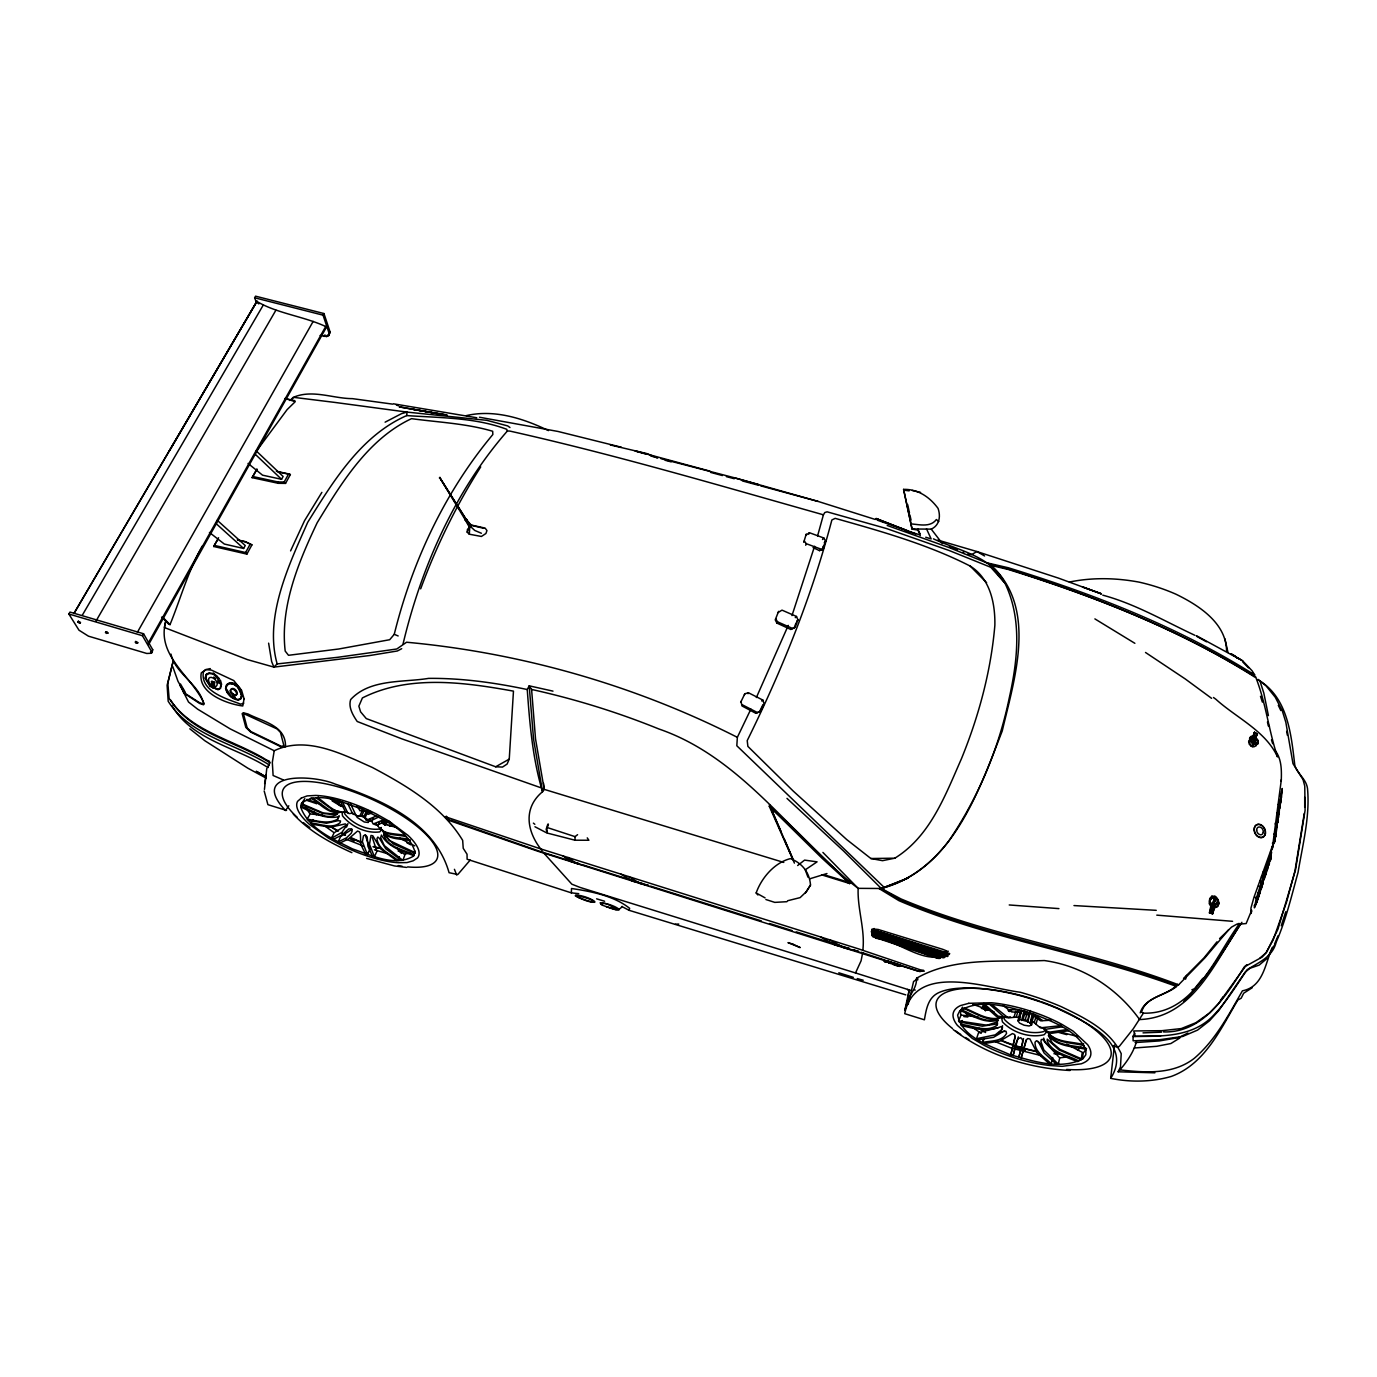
<?xml version="1.0" encoding="UTF-8"?>
<svg xmlns="http://www.w3.org/2000/svg" width="1377" height="1377" viewBox="0 0 1377 1377"><rect width="100%" height="100%" fill="white"/><g stroke="black" fill="none" stroke-linecap="round" stroke-linejoin="round"><path stroke-width="1.5" d="M170.989 654.109C174.913 673.129 198.718 683.853 203.503 703.131L202.849 703.94L199.269 702.494L184.828 693.268L177.994 681.322L172.762 666.64M1266.134 868.698L1266.065 874.137L1262.829 880.454M1266.358 867.751L1265.033 876.856M587.239 837.87L588.874 840.245L575.001 840.211L575.052 836.648L577.583 834.686M1269.146 864.808L1269.215 859.627M1269.439 858.663L1269.37 863.844L1265.893 870.798M960.63 1015.107L960.664 1010.838M1003.231 1005.623L1011.734 1011.957L1021.028 1012.319L1019.1 1019.996L1021.441 1010.27M1264.792 872.467L1262.64 884.275M509.249 759.106L513.466 691.134C464.204 682.217 408.676 674.523 362.409 697.932L358.863 706.143L360.602 711.84L366.282 718.587L495.668 766.782L502.502 767.075L507.115 764.046L509.249 759.106L495.668 766.782M1281.488 792.687L1280.094 801.672M1281.694 791.775L1281.557 797.266L1279.681 802.498M983.866 1004.59L985.691 1010.563M1304.707 807.301L1304.707 797.214M1214.893 905.98L1214.101 904.827L1214.893 905.98L1212.724 913.657L1209.419 912.865L1211.261 904.001L1209.608 901.47L1209.712 898.544L1211.777 896.255L1214.617 896.186L1217.027 898.114L1217.905 901.16L1216.82 903.88L1213.929 904.947L1216.82 903.88M172.091 705.764C191.816 740.241 236.483 747.212 267.895 767.54L267.964 766.025M897.288 964.348L894.809 963.349L894.568 964.726C896.186 966.241 902.365 966.826 898.613 964.52M908.665 1002.938L907.219 1002.938C909.474 994.246 917.03 988.118 916.514 978.255C954.588 956.344 1001.957 962.368 1044.248 960.544C1082.666 965.725 1117.246 988.204 1139.588 1019.548C1193.721 1017.586 1215.547 960.371 1241.899 922.315M862.863 950.096C865.221 929.268 857.32 909.095 858.146 888.354L822.912 852.432M1275.704 836.82L1276.255 829.66M1277.064 827.284L1277.443 820.572M1277.667 819.642L1275.636 831.501M1279.835 808.247L1280.231 801.466M1281.247 781.293C1281.608 770.845 1281.884 759.278 1275.171 750.534M1280.438 800.553L1278.476 812.31M1280.765 802.619L1281.161 795.906M470.676 524.912L485.117 528.097L486.959 530.558L485.926 533.501L481.416 536.462L469.299 534.207L467.233 532.21L469.626 525.067M1279.147 812.964L1279.784 805.08M1277.718 822.448L1278.372 814.668L1276.978 813.05M1278.424 817.663L1279.095 809.728M469.299 534.207L469.798 526.961L465.46 519.129L471.554 525.394L483.826 528.32M467.233 532.21L467.474 529.233M1281.35 779.589L1272.451 847.32L1256.34 898.252L1254.395 907.873L1268.716 864.102M1251.332 746.282L1248.767 741.342L1249.266 744.234L1251.332 746.282L1253.845 746.868L1256.117 745.594L1255.015 740.275L1256.994 733.786L1254.464 732.323L1251.917 739.552L1249.645 739.828L1251.177 736.902L1256.048 738.21L1257.752 742.995L1256.065 744.028M873.81 932.642L874.188 928.511M933.451 538.855C958.736 550.748 990.683 555.74 1004.831 582.97C1022.423 619.048 1017.603 660.736 1009.117 698.587C998.583 749.295 977.877 798.161 948.787 841.003C932.315 862.536 910.662 880.282 884.068 887.287L736.815 745.766L737.349 737.332C634.831 685.298 521.143 652.75 406.576 642.233L396.783 648.997L337.554 657.328L277.156 663.921C263.954 616.81 288.895 565 307.691 522.348C333.096 481.485 360.981 435.631 406.714 415.579L407.041 412.102L335.334 402.48L293.972 397.385L289.704 400.466M903.587 489.386L912.073 528.992L931.231 529.129C939.63 525.325 940.801 516.203 938.047 508.371C929.836 497.183 917.96 488.938 903.587 489.386L912.039 529.129L917.702 530.042L919.991 533.639M1210.09 900.093L1209.763 903.501L1211.553 906.445L1214.617 907.529L1217.526 906.255L1218.92 903.226M920.37 948.426C918.39 952.488 930.404 951.473 922.917 949.183M925.447 950.526L925.241 951.025M1226.58 651.252C1226.511 623.127 1198.661 605.243 1176.027 594.244A104.893 54.323 15 0 0 1139.158 582.144C1116.162 577.841 1092.322 577.307 1069.344 582.058M1083.579 1043.542L1083.458 1044.575C1071.254 1041.287 1055.918 1042.819 1047.277 1031.924M1270.799 850.625L1270.627 852.26L1271.625 852.191L1270.403 858.525M1252.261 987.705L1243.672 993.23L1241.159 998.222L1237.785 1000.081C1220.659 1028.946 1205.099 1063.991 1171.345 1076.418C1151.792 1082.098 1130.448 1082.408 1110.688 1078.346L1114.475 1045.04M890.867 963.728L893.019 963.659L884.395 961.456L891.039 962.953M1082.029 1053.525L1081.306 1059.705L1058.982 1049.911L1047.226 1039.136L1047.26 1041.132C1052.648 1053.629 1068.294 1055.057 1078.845 1061.065M892.382 962.971L893.088 962.747C896.307 962.575 893.002 966.534 892.95 963.676M899.542 966.465L899.904 964.967M862.673 952.746L861.09 960.819L855.513 972.954L580.096 887.442L571.851 884.189L543.089 852.277M893.036 963.607L894.172 964.502M151.418 653.249L152.709 649.686L143.552 633.747L69.986 612.077L68.85 614.004L78.988 630.201L88.438 636.157L146.788 653.473L151.418 653.249L152.709 649.686M264.436 789.417L266.777 768.452M1304.294 813.359L1294.965 870.918L1286.566 902.055L1273.157 939.923L1266.065 952.832L1260.024 957.962M924.965 951.61L925.361 950.319M1039.996 1026.915L1045.436 1029.307L1062.063 1026.863L1060.376 1024.729M1140.208 1012.852C1144.976 997.275 1165.217 995.76 1176.578 986.483L1176.371 985.467C1085.885 951.541 988.841 937.978 899.818 899.801L881.383 888.75L879.06 888.578L898.957 900.678C988.325 938.942 1085.558 952.987 1176.578 986.483M1263.294 832.397L1263.398 832.207M1085.644 1049.171C1072.597 1046.503 1057.329 1046.692 1048.362 1035.435L1052.08 1042.647L1059.963 1049.412L1082.305 1059.206L1082.46 1058.138M908.355 998.342L904.809 1010.443L909.199 989.925L907.219 1002.938M1082.305 1059.171L1083.286 1052.837L1066.641 1044.196M345.283 825.752L334.077 832.81L331.547 838.214L341.892 832.397L346.866 825.064L345.283 823.911L330.325 827.25L312.08 824.186M892.451 962.54L886.771 960.733L884.395 961.456M894.258 964.657L894.275 963.866M897.838 964.675L894.585 964.898L894.878 963.384M546.876 827.852L547.013 833.051M896.582 965.329C895.222 962.712 900.971 966.929 896.668 965.088M896.341 964.193L898.234 965.57L894.654 964.261M909.027 1000.855L913.588 981.491L917.839 978.737L916.514 978.255M465.598 520.368L465.942 519.146L439.624 477.423L465.598 520.368L466.596 519.353L465.288 520.007L469.041 526.513M264.625 783.513L266.295 774.58M1213.481 697.502L1215.874 699.258C1236.15 717.675 1265.824 731.015 1277.529 756.937C1268.699 730.705 1265.962 702.907 1255.652 677.071C1179.28 629.633 1094.595 596.31 1009.134 569.252L989.684 564.036L1004.831 582.97L990.769 567.272L989.684 564.036L949.063 547.547L887.184 525.463M1272.727 845.581L1272.159 849.385L1276.152 831.192L1282.262 788.47L1281.385 792.05M896.048 963.969L894.723 964.003L898.269 965.363M1209.419 912.865L1212.724 913.657L1214.48 904.913M1213.946 905.773C1217.87 884.963 1212.018 904.035 1211.691 911.178L1209.918 912.658L1211.674 903.914L1209.608 901.47M998.359 1027.603L978.548 1032.75L976.5 1038.723L995.244 1034.867L1001.75 1029.617L1002.559 1025.676M1209.918 912.658L1212.535 905.154L1211.261 904.001M1212.535 905.154L1214.738 896.582M1212.896 907.236L1214.135 907.684L1213.223 909.319L1211.967 908.872L1213.326 905.154L1214.583 905.584L1212.724 913.657M1213.43 905.791L1215.771 896.943M1212.087 913.812L1212.827 910.266M1213.206 907.288L1215.443 896.702M403.013 644.126C421.276 567.066 455.047 490.918 507.373 431.001L509.817 431.07C615.399 454.72 719.328 485.461 823.412 514.809L824.806 512.537L827.112 511.831L886.513 528.544L949.252 550.542L990.769 567.272M401.705 648.687L397.385 650.977L369.914 655.504L273.885 667.105L247.481 659.635L165.292 627.878L164.414 627.447L165.756 621.251C156.049 656.209 192.47 676.675 204.244 703.905L203.469 704.783L199.648 703.475L185.052 693.819L180.008 685.212L188.529 702.029L197.668 709.189L230.148 728.863L274.212 750.74C306.572 735.284 342.391 754.217 372.306 767.437C406.404 785.561 442.189 806.509 462.672 840.383L463.223 848.301L467.044 854.239L467.113 859.248L571.352 892.864L578.719 893.656M394.252 634.332C412.119 561.816 444.805 491.95 492.846 434.512L492.673 431.259C466.287 423.462 438.626 422.343 411.516 418.66C368.21 438.867 341.238 483.275 317.192 522.726C298.379 562.35 280.013 606.534 285.194 651.08L288.499 655.297L338.742 648.997L389.691 639.72L394.252 634.332L398.16 635.95M1136.473 1041.614C1133.409 1052.82 1125.784 1063.595 1118.158 1071.788L1154.89 1072.821M471.554 525.394L470.848 526.84L474.738 530.438L481.399 533.26M1029.979 1012.887L1027.672 1022.336L1028.739 1014.625L1023.834 1014.229L1024.677 1010.684M1033.094 1013.489L1032.251 1017.173L1033.714 1016.054L1040.633 1020.822L1050.875 1020.219M1077.864 1061.598C1064.387 1056.83 1051.03 1051.391 1042.837 1039.36L1041.27 1039.583L1040.943 1041.735L1043.835 1049.928L1058.276 1064.163L1058.517 1063.13M962.265 1020.512L960.612 1024.385C972.265 1025.28 985.691 1032.922 996.638 1025.504L997.533 1021.648M1015.159 1036.313L1010.787 1054.851L1015.193 1036.812L1014.642 1034.523L1012.456 1033.576L999.805 1041.132L984.435 1043.456M1270.093 857.441L1271.591 848.266L1253.965 897.322L1250.953 908.063L1250.867 913.519L1251.762 911.316M242.145 694.765L241.388 698.019L238.823 699.327M899.697 966L898.372 965.897M1058.276 1064.146L1059.739 1057.932L1044.988 1042.01L1043.697 1038.069M1267.769 864.24L1267.546 865.186L1270.868 859.076L1270.678 854.428M1030.444 1010.563L1029.187 1015.865L1028.739 1014.625M1254.43 905.085L1254.206 906.049L1255.376 905.705L1256.84 902.21L1256.547 898.441L1255.067 897.081M1023.507 1038.533L1018.842 1057.364L1022.663 1042.682L1022.577 1039.807L1020.822 1037.724L1018.309 1038.482L1016.794 1040.874L1013.093 1055.591L1018.309 1036.915M1023.903 1011.011L1021.631 1020.477L1023.008 1019.187L1027.38 1020.529M1032.423 1013.627L1030.065 1023.369L1032.716 1015.916M320.101 335.454L326.676 336.539L328.707 335.627L330.101 331.977L323.956 313.543L255.571 296.175L254.625 297.776L256.724 303.37M330.101 331.977L328.707 335.627M1052.734 1057.519L1051.202 1063.698C1045.126 1057.45 1034.695 1052.235 1035.022 1042.182L1036.502 1040.719L1038.74 1042.389L1044.11 1053.009L1056.228 1064.042M206.481 674.128L205.638 677.536L207.135 681.649M905.756 994.865L629.117 910.317L629.616 908.321C613.901 895.79 591.008 891.367 571.507 888.509L571.352 892.864M1185.597 979.133L1186.544 975.432L1203.963 957.927L1216.975 941.834M226.069 687.829L226.947 684.438L229.907 682.734A9.897 6.696 51.9 0 1 240.941 690.411M267.895 767.54L269.789 762.755C237.584 741.48 191.937 734.371 170.49 699.86M823.412 514.809L817.577 535.946M992.232 1004.883L1008.257 1017.964L1016.329 1017.069L1017.81 1011.475M1019.582 1018.464L1018.687 1017.517L1020.15 1011.906M813.015 547.598L819.47 550.628L822.362 549.647L825.563 541.161L823.842 538.011L809.401 532.71L805.683 535.395M1026.485 1039.824L1021.149 1058.07L1026.02 1040.169L1027.655 1038.551L1029.962 1038.981L1036.915 1052.648L1049.171 1063.595M822.362 549.647L823.308 546.187M803.738 542.314L806.268 534.001M1060.221 1025.745L1040.358 1027.844L1035.986 1024.195L1037.707 1018.085M917.271 949.097C920.783 948.977 913.553 948.426 917.357 948.96M1018.963 1017.052L1017.913 1020.718L1019.496 1023.042L1024.144 1025.228L1029.153 1026.003L1031.58 1024.918L1032.63 1021.252M917.684 948.03L919.991 948.288L919.457 949.82L918.235 949.114M1025.366 1019.324L1026.967 1013.73M814.582 546.256L791.982 615.571M757.901 894.981L756.162 892.967C761.464 877.855 774.631 862.553 790.432 858.611C802.361 863.19 809.521 872.57 810.519 885.032L805.442 892.95M916.101 948.546L909.491 946.309L916.187 948.495M1013.971 1017.414L1015.744 1011.338M1253.122 745.37C1260.764 715.644 1247.218 771.137 1254.464 732.323L1251.917 739.552M920.008 948.219L917.581 948.34L917.908 947.531L912.09 945.603L909.491 946.309M918.39 948.615L919.561 949.7M1255.824 735.938L1254.344 740.946L1257.459 733.924M1255.015 740.275C1257.7 739.07 1253.707 733.459 1256.254 736.592M1254.395 739.329L1257.132 733.734M1269.439 861.916L1269.955 860.143M922.9 949.269L920.301 948.374L919.888 949.786L925.103 951.438M920.301 948.374L923.812 950.25M1248.595 741.687L1249.868 739.397L1253.999 737.125L1255.325 732.684M1255.136 735.938L1253.277 738.674L1255.893 736.093M1252.588 745.559L1255.497 737.366M414.615 853.241L393.202 843.894L383.684 834.29C386.954 847.767 403.84 849.213 413.978 854.997L414.804 852.208M921.454 950.216L922.297 949.39M920.18 949.046L924.105 949.872M922.521 950.612L923.915 949.923L922.848 949.528M396.834 859.627L396.559 860.539L380.792 848.989L372.806 835.77L370.981 835.46L369.484 844.29L374.424 856.683L376.919 851.279L372.272 837.388M413.978 854.979L415.131 851.193M921.661 949.545L923.812 950.216M871.916 934.966L939.062 958.564L940.56 957.962L871.916 934.966L872.639 936.653L937.771 958.392M1030.667 1021.872L1031.993 1021.596L1033.714 1016.054M1035.986 1024.195L1034.213 1022.577L1035.934 1017.035M1277.03 819.711L1279.353 812.034M1276.995 821.949L1278.631 816.733M923.606 950.922L923.915 949.923M1275.567 829.264L1277.942 821.518M1274.31 837.887L1276.462 831.14L1276.634 824.255L1275.395 822.964M548.425 824.221L547.357 827.577L575.052 836.648M914.431 947.858L916.359 947.015L915.378 947.462M919.905 949.941L923.743 950.474M1274.62 837.13L1276.238 832.069L1276.41 825.184L1275.171 823.894M910.954 946.756L913.467 946.085M909.543 946.533L912.09 945.603M912.314 947.204L914.81 946.533M913.812 947.944L916.376 947.118M1281.264 925.74L1285.757 911.712M898.165 965.811L897.856 964.64M894.379 963.418L892.416 963.28M885.824 961.886L888.113 961.18M887.149 962.299L889.439 961.611M888.63 963.022L890.971 962.162M978.272 1039.79L993.54 1037.329L1003.317 1031.442L1006.053 1031.304L1006.57 1033.387C1001.922 1041.855 990.717 1040.616 982.662 1042.406L983.987 1038.378M982.679 1042.389L983.643 1039.48M1278.562 809.521L1280.541 803.531L1280.954 796.818L1279.594 795.131M1264.688 877.941L1261.504 884.137M1273.57 843.068L1275.928 835.891M1023.008 1019.187L1024.97 1013.472M1261.108 888.888L1262.916 883.638L1262.967 878.268L1261.487 876.908M1259.714 893.294L1261.642 887.39L1261.625 882.209L1260.144 880.85M1020.581 1013.592L1021.028 1012.319M1251.693 910.249L1246.151 923.554L1238.043 924.277M1258.44 896.84L1260.11 892.107L1260.041 887.167L1258.544 885.807M1258.217 897.787L1259.886 893.071L1259.817 888.148M410.157 839.781L409.847 840.641C400.535 838.3 387.247 840.28 382.255 830.09L389.261 840.435L414.873 852.535M365.387 853.843L365.714 852.948M983.35 1003.575L983.023 1004.47L995.95 1016.037L998.945 1017.534L1004.539 1016.983M983.987 1003.489L983.746 1007.603L985.347 1010.752M398.969 857.802L397.97 860.505L399.347 856.787M173.089 661.235L167.839 683.233L169.113 698.363C190.474 731.721 234.314 739.914 266.346 759.88L269.444 761.24L269.789 762.944M172.762 662.974L167.116 685.212L168.183 701.272C190.25 736.11 236.259 743.7 269.221 764.941M778.607 611.336L775.234 619.857L776.903 623.092L790.742 629.444L795.183 627.241L797.954 619.874L796.491 616.466L781.998 610.131L778.091 612.524M1256.96 901.264L1258.526 897.133L1258.423 892.382M1256.736 902.228L1258.285 898.114L1258.199 893.346M1110.688 1078.346C1133.839 1041.959 1083.389 1021.252 1058.121 1008.773A101.468 34.855 17.6 0 0 1020.701 995.829A101.898 34.993 17.6 0 0 979.443 988.462L966.551 987.963A98.456 33.857 17.6 0 0 937.117 993.488C927.719 998.841 926.136 1010.116 924.397 1019.806L904.723 1013.679C914.896 962.248 985.949 987.722 1020.202 992.249A116.511 39.933 17.6 0 1 1061.099 1006.604C1083.837 1017.517 1109.776 1029.738 1121.222 1053.663L1120.482 1066.917L1118.158 1071.788M793.927 628.48L796.044 622.972M322.132 814.96L310.152 813.979L307.157 819.16C317.261 820.709 328.208 824.72 337.761 819.091L339.121 815.528M1272.314 947.41C1265.033 963.866 1263.466 986.655 1242.415 990.838C1228.663 1014.763 1215.598 1040.048 1194.341 1058.276C1173.187 1074.731 1145.871 1072.717 1120.826 1069.981M547.822 824.169L546.17 829.315L547.048 832.586M420.673 588.84C436.302 546.204 456.321 505.239 480.711 466.906M1001.75 1029.617L1002.542 1027.638L1001.32 1026.536C988.256 1031.924 974.589 1029.032 961.198 1025.417L961.817 1021.579M1216.339 903.863L1217.371 901.264L1216.545 898.372L1211.777 896.255M346.556 827.061L347.951 823.584M917.702 530.042L918.029 529.216L920.318 535.601M805.7 545.24L806.32 543.708L804.306 540.972M788.264 625.382L756.369 697.537M1274.517 944.174L1278.045 935.758M1255.6 904.741L1257.081 901.229L1256.771 897.46M808.798 534.121L809.401 532.71M740.637 702.408L744.837 693.767L748.434 692.751L762.858 700.084L764.063 703.819L760.311 711.444L755.766 713.269L741.996 705.953L741.033 701.461M383.529 819.831L373.201 824.014L371.721 821.312L373.219 817.818M996.638 1025.504L997.654 1023.834L982.352 1026.192L959.149 1021.906L958.564 1020.891L961.06 1015.073L978.169 1017.052M748.021 693.698L748.434 692.751M744.389 694.783L744.837 693.767M376.61 815.907L366.179 820.348L365.008 817.835L367.384 812.378L362.599 810.313L360.034 810.846L357.004 805.975M776.903 623.092L777.489 621.802L775.733 618.738M290.581 550.903L304.506 520.764L321.874 492.364M196.033 558.855L196.739 557.341M331.547 838.214L331.96 837.336M365.008 817.835L363.941 816.509L366.282 811.569M383.46 820.141A13.839 4.596 24.2 0 1 384.751 820.864L385.026 820.262M350.464 803.583L356.316 816.096L361.807 815.597L364.148 810.657M750.878 709.138L737.349 737.332M368.089 822.448L368.916 820.985L366.248 818.437L361.652 816.303L357.813 815.838L357.004 817.318L364.268 821.983L368.089 822.448L369.621 819.212M368.64 851.881L367.401 854.48L369.965 849.11M385.904 820.107C383.942 821.518 388.658 822.603 386.558 821.208M962.454 1007.138L961.146 1009.875C972.971 1013.816 986.001 1025.159 998.876 1018.102C986.104 1021.82 974.796 1012.353 963.28 1008.429M470.159 860.126L457.818 874.498L449.074 872.708C434.805 821.983 380.586 799.4 335.076 784.047C314.094 774.838 248.411 771.206 285.521 810.554L288.809 805.786M202.299 546.032C188.288 570.405 180.215 599.821 169.991 624.659L161.591 617.12M759.226 712.357L762.944 704.714M465.288 520.007L466.201 519.129L469.557 523.467M405.131 835.581C396.008 833.033 383.305 835.288 377.832 825.752L379.587 822.189M439.366 477.939L440.261 477.44M77.904 622.094L78.386 621.234L80.296 622.783L77.904 622.094L78.386 621.234M359.896 815.632L362.599 810.313M542.004 850.556C526.909 832.069 522.606 808.333 542.555 791.706C532.624 758.882 529.715 723.786 527.253 689.533L529.198 685.832L552.986 691.134M1196.338 635.658L1242.639 660.822L1252.123 670.823L1254.705 674.971L1253.896 676.503C1178.144 628.807 1093.441 596.017 1008.257 569.476L993.127 565.895M1267.993 956.671L1273.828 945.861M576.533 896.513L576.877 895.859C599.632 899.577 597.188 907.426 575.276 895.825L575.672 895.067C589.821 895.446 609.736 909.681 577.6 897.133M246.879 554.105L245.588 552.538L250.201 544.087L251.922 544.879L246.879 554.105L213.693 546.497L218.582 537.736M252.077 477.647L252.903 476.545L277.844 481.933L284.178 482.019L288.619 473.912L290.375 474.549L285.538 483.396L278.274 483.31L252.077 477.647L256.776 469.213M105.427 632.611L105.909 631.75L108.043 632.869L106.39 633.386L105.909 631.75M209.442 532.469L224.348 544.053L243.626 548.476L245.244 545.533L217.273 520.299M248.049 463.429L262.559 475.185L281.562 479.299L283.111 476.476L256.225 450.899M326.676 336.539L327.571 334.921M213.693 546.497L218.065 539.044M252.903 476.545L257 469.178M325.712 326.521L148.01 643.489L148.63 644.522L326.125 327.726L325.712 326.521C303.646 316.262 277.379 313.577 256.845 301.443L73.91 613.54L257.12 301.115M324.111 336.47L325.006 334.869M151.625 651.631L142.451 635.709L143.552 633.747M329.206 333.595L323.044 315.161L323.956 313.543M1267.029 958.478L1259.163 965.105L1250.109 968.22L1245.083 972.214L1219.024 1010.253L1209.419 1020.873L1197.542 1030.116L1182.654 1036.468L1159.692 1039.704L1133.133 1040.805L1132.996 1036.416L1134.803 1033.198M1183.876 1001.354C1205.839 978.617 1223.568 951.903 1240.006 924.931L1238.99 924.26C1214.204 958.599 1193.532 1014.608 1143.375 1013.162L1141.567 1012.147C1145.767 995.795 1167.903 995.864 1177.49 984.366M137.373 632.318L313.164 321.392M135.29 642.353L135.789 641.493L137.907 642.611L136.22 643.111L135.789 641.493M136.22 643.111L137.666 643.025L135.531 641.94M312.975 819.573L310.995 823.05C320.393 823.739 331.668 829.47 340.119 822.706L340.532 820.967L338.157 820.658L326.487 823.257L308.241 820.296M106.838 632.542L107.802 633.317L105.685 632.181L107.096 632.112M96.046 620.975L275.899 310.204M263.334 304.954L82.259 615.295M78.868 622.869L80.296 622.783L78.128 621.664L79.126 622.438M80.055 623.213L80.52 622.352M169.371 450.916L256.845 301.443L258.842 303.938M810.519 885.032L806.371 891.659L800.123 897.615L787.541 900.765M600.888 904.31L601.301 903.691C609.684 900.954 616.965 914.948 622.077 906.341M303.233 802.929L301.012 806.268C312.269 809.642 325.161 821.208 337.279 814.272L323.044 813.652L301.356 804.426M311.409 798.178C320.342 804.065 328.793 814.788 340.653 812.12L332.855 813.927L323.182 812.929L301.511 803.652L304.851 798.643M1083.647 1052.613L1086.573 1048.362M318.225 797.008L317.674 797.799C326.538 803.17 334.336 814.082 345.885 811.948M292.027 398.71L292.802 397.592C311.89 388.934 332.7 398.555 352.409 398.641L392.634 404.132M257.241 450.004L287.122 409.606L295.229 401.688L285.228 398.504M1220.556 1000.27L1223.051 996.896M1202.827 978.307L1194.565 988.686L1191.845 989.839M1003.472 1016.966L1001.854 1019.014L1002.422 1021.82C1012.525 1032.647 1029.772 1038.327 1044.231 1034.695L1046.021 1032.612L1045.539 1029.927M1219.574 938.615L1231.606 927.065L1237.08 924.036L1238.99 924.26M1143.375 1013.162L1133.288 1028.757L1119.621 1045.986L1118.038 1047.363L1112.754 1045.78M343.596 811.604L342.116 813.394L342.529 815.89C351.049 826.475 366.024 833.739 379.673 831.915L381.222 830.262L380.947 827.732M824.272 542.727L825.563 541.161M1045.47 1029.583L1043.783 1031.562C1030.185 1035.005 1013.92 1029.652 1004.418 1019.428L1003.885 1016.794M819.47 550.628L823.704 548.098M822.534 539.509L823.842 538.011M381.188 827.457L379.725 829.006C366.884 830.744 352.753 823.894 344.749 813.91L344.37 811.552M796.732 621.13L797.954 619.874M1176.371 985.467L1178.592 984.83L1204.892 957.876L1228.732 929.647M1210.263 900.283L1212.38 897.804L1215.564 897.718L1218.146 899.852L1219.093 903.329L1217.595 906.617L1214.445 907.977M790.742 629.444L795.183 627.241M1183.532 978.41L1186.544 975.432M277.156 663.921L273.885 667.105L271.665 661.614L268.618 643.162M795.269 617.653L796.491 616.466M337.761 819.091L338.811 816.681C325.213 819.625 312.906 812.757 300.857 807.042M755.766 713.269L760.311 711.444M761.739 700.996L762.858 700.084M1246.891 964.726L1244.36 966.792C1225.926 996.105 1203.102 1033.043 1163.513 1031.924M445.511 816.768L539.887 848.645L859.041 949.046L924.294 971.164L918.201 971.198L537.787 851.227L449.487 820.572L445.511 816.768L449.487 820.572L446.251 816.165M797.644 865.531L804.581 860.109L817.077 861.847L805.27 869.799L807.955 877.166M894.843 858.181C930.301 836.269 945.311 795.183 961.387 758.865C978.772 716.247 990.958 671.184 994.865 625.227C995.244 603.264 990.132 578.46 970.148 566.05C927.513 544.311 881.091 531.281 835.185 518.354L831.863 519.972C811.828 596.293 782.067 669.945 747.212 740.619L747.883 746.386L793.376 791.207L846.735 839.574L870.884 858.525L882.554 860.677L894.843 858.181L870.884 858.525M1272.382 843.206L1273.794 842.139M1256.994 733.786L1253.896 732.874M1272.968 846.08L1271.625 847.767L1275.171 840.762L1275.154 835.391L1273.949 834.032M352.219 829.264L340.635 836.476L338.191 841.898L346.522 837.818L351.204 833.292L352.185 830.916L351.29 828.851L348.691 828.954L341.72 835.133L333.441 839.299M1258.199 743.029L1256.392 744.165L1251.125 741.119L1250.144 738.382L1251.125 736.471L1253.569 736.282L1258.182 740.568L1258.234 743.7L1256.272 744.905L1253.259 744.096L1250.591 741.618L1249.541 738.657L1250.591 736.609L1253.242 736.402M1266.117 869.851L1267.477 869.025M1179.882 1037.983L1170.863 1043.542L1156.646 1046.313L1134.304 1048M212.798 687.846L211.903 681.288L214.605 682.372L214.141 688.139L211.438 687.054L211.903 681.288M211.283 681.667L214.605 682.372M1264.499 874.722L1265.859 873.896M1264.275 875.669L1265.635 874.843L1267.701 868.422L1267.58 862.777M1263.053 879.507L1264.413 878.681M1259.989 888.716L1263.139 882.691L1263.191 877.321L1261.711 875.944M1010.322 1016.828L1006.277 1017.603L1003.179 1016.312L990.166 1004.797M385.112 422.171L401.499 413.668L407.041 412.102L486.856 420.329L507.717 425.923L509.955 427.507M233.539 697.932L234.675 697.932L234.503 694.869L232.885 694.232L232.713 697.485L234.675 697.932M232.541 694.404L234.503 694.869M232.713 697.485L233.866 697.76M1256.323 743.132L1256.117 745.594M1187.903 1033.043L1178.54 1037.638L1159.417 1040.926L1135.078 1042.578M378.606 817.043L369.673 821.346L367.659 820.055M340.085 842.982L348.45 838.954L357.538 831.054L359.638 831.949L360.413 834.169L360.791 844.273L365.387 853.878M1017.913 1020.718L1020.323 1019.6L1028.464 1021.854M543.502 783.152L544.208 789.365L542.555 791.706L533.553 739.156L529.198 685.832L531.591 689.447C575.052 699.051 617.688 712.288 658.946 729.001C739.088 756.541 788.419 830.71 851.244 883.018L858.146 888.354L881.297 888.492L884.068 887.287M1214.462 907.168L1217.148 905.997L1218.438 903.174L1217.733 900.042L1215.323 898.062L1212.38 898.148M883.294 887.993L908.063 878.044L881.297 888.492L843.671 851.106L786.973 798.367M881.383 888.75L881.297 888.492C952.058 869.903 978.445 792.033 1002.232 730.998C1014.746 677.622 1038.138 606.482 989.684 564.036M371.583 813.067L368.089 814.323L367.384 812.378M948.323 951.232L938.666 953.986L929.888 952.591L875.238 934.243M657.69 458.111L646.829 453.567L610.286 444.96M1212.07 905.55L1213.326 905.154M1213.309 905.997L1214.583 905.584M243.798 703.182L240.734 704.163C226.792 698.827 200.181 691.581 203.383 672.028L205.5 669.67L210.285 668.568M884.378 961.507L886.771 960.819L892.313 962.764M809.883 878.767L826.975 873.534M890.953 962.058L889.181 962.919M821.88 874.929L849.609 883.5L851.244 883.018L824.668 874.911M1003.437 1016.828C989.702 1022.44 976.517 1012.835 964.158 1007.826M150.523 651.855L152.486 651.321M985.209 1005.692L982.627 1006.226M998.738 1032.647L1004.762 1031.046M409.744 853.069L405.01 854.033M466.596 519.353L465.271 519.508M1238.956 925.155L1240.006 924.931M1009.152 1011.51L1011.613 1010.993L1008.394 1010.856M466.269 415.63C494.257 409.107 523.398 418.436 548.494 430.605M1239.507 924.105L1240.625 923.881L1238.698 923.451M918.201 971.198L923.537 970.234M1060.6 1057.743L1068.655 1056.761M352.839 813.153L349.07 813.583L347.52 812.43L342.563 802.137M1132.996 1036.416C1159.985 1036.313 1190.881 1037.449 1211.708 1017.19C1225.805 1003.196 1235.978 986.001 1247.114 969.718C1258.526 962.385 1272.382 957.376 1276.186 942.212C1285.946 919.836 1291.574 895.928 1298.046 872.467C1302.625 844.703 1310.112 816.733 1307.496 788.401C1306.188 779.038 1297.702 774.098 1294.845 765.612C1291.196 734.819 1288.063 697.382 1258.182 679.894M356.092 815.046L352.787 814.048L347.83 803.755M1004.04 1017.207L998.05 1016.088L985.071 1004.59M786.938 901.694L774.786 902.383L765.887 899.525M380.706 827.663C383.563 836.218 398.693 834.273 406.181 836.734M675.35 924.191L678.758 924.053M1143.03 1032.87L1161.551 1032.148M908.338 531.143L876.133 518.527L884.327 522.331M1133.133 1036.399L1160.604 1036.003M348.519 813.153L345.352 811.828L340.446 801.483M906.737 1004.349L908.183 1004.367M899.852 965.673L898.596 964.571M391.86 823.928L390.001 822.861L391.756 823.308M294.85 400.673L284.867 398.521M1156.25 910.335L1073.974 905.567M340.894 811.81L332.993 810.055L316.262 797.903M337.382 811.982L329.499 810.227L312.803 798.109M406.714 415.579C440.158 417.902 475.082 417.369 506.736 429.297L507.373 431.001M1156.783 915.137L1232.57 921.316M1070.049 1070.497C1028.516 1068.259 986.466 1055.161 953.28 1029.635M1009.221 904.964L1058.913 908.613M911.092 523.914C919.629 524.551 930.284 527.598 936.377 519.542L938.77 521.504M963.831 1016.587L967.824 1017.001M406.628 867.424L394.545 865.961L366.626 858.422M384.751 820.864L389.674 821.501M903.673 490.143L909.147 490.866M393.564 403.822L476.752 417.747M479.471 417.231L557.96 431.449L621.337 447.215M967.859 554.036L971.646 554.604L976.895 551.54L1058.465 578.116L1101.428 593.883L1082.477 586.895M444.874 414.597L413.634 409.451L446.94 415.2M408.797 839.54C400.036 836.837 387.195 839.436 382.255 829.729M447.026 415.183L399.141 406.852L446.217 415.286M1016.329 1017.069L1018.687 1017.517M958.564 1020.891L986.965 1025.228L996.225 1022.302L998.411 1020.03C984.796 1024.299 972.42 1015.572 960.268 1010.494M338.088 800.433L339.43 801.534L338.897 800.777M387.763 821.019L386.696 820.692M386.128 821.053L376.592 825.305L374.406 824.324M1085.162 1048.155C1072.89 1044.816 1055.798 1046.572 1048.809 1033.49C1057.329 1043.852 1072.149 1042.337 1083.957 1045.625M527.253 689.533C494.842 682.682 461.743 678.052 428.574 678.379C402.704 682.631 369.948 678.654 350.653 699.568C348.174 707.33 352.942 715.248 357.211 721.496L401.413 738.692L540.524 787.627M1041.391 1055.66L1011.355 1048.121L995.382 1041.735M276.381 471.278L288.619 473.912M278.137 471.915L290.375 474.549M214.588 688.156L218.375 688.982M920.559 492.381L912.176 490.487M913.812 989.753L915.223 990.063M987.98 563.073L1008.291 567.754C1093.837 594.072 1178.764 627.069 1254.705 674.971M237.309 539.818L245.089 541.591L251.922 544.879M237.911 540.145L246.053 542.004M214.502 545.43L245.588 552.538M575.001 840.211L547.444 833.119M583.71 865.186L576.429 863.413L568.081 857.51M858.112 951.283L843.946 947.789L829.539 939.768M397.11 827.543L383.546 824.135L381.498 821.656M254.625 297.776L323.044 315.161M643.059 883.776L632.422 881.073L620.924 874.137M388.262 853.929L374.406 849.781M650.736 455.994L656.863 457.594M660.943 458.661L736.506 478.318L818.024 501.4L875.307 519.473M1060.049 1031.941L1078.139 1036.674M665.229 460.297L671.115 461.863M710.532 472.38L722.409 475.564M726.367 476.614L734.268 478.731M742.375 480.917L758.607 485.289M634.831 450.795L709.809 471.106M760.62 485.84L818.024 501.4M1058.775 1032.457L1066.779 1034.643M636.329 451.398L645.4 453.894M1102.77 595.157C1135.216 603.883 1164.529 621.165 1194.84 635.279M734.148 477.802L758.366 484.497M857.217 978.565L863.241 980.235M923.158 950.44L920.025 949.355M904.982 530.455L919.371 534.672M937.857 540.094L976.895 551.54L984.607 555.981M68.85 614.004L142.451 635.709M1041.408 1020.15L1042.355 1020.426M896.117 963.728L898.527 964.761M898.355 965.966L895.893 965.105M1236.804 657.982L1239.61 658.826M925.74 537.254L931.145 538.906L926.497 528.837M783.771 862.432L544.208 789.365L535.533 738.915L531.591 689.447M923.141 950.526L921.557 949.923M596.602 898.82L604.589 901.246M339.568 801.276L338.518 800.794M386.335 821.122C382.135 820.21 390.844 823.894 386.3 820.864M606.224 906.565L616.07 909.612M872.725 930.904L947.428 954.278M584.261 865.324L648.653 885.531L639.995 883.466L628.669 876.581M650.529 886.117L761.326 920.903M769.536 923.485L792.102 930.577M796.216 931.85L849.557 948.598L835.202 945.035L820.503 936.928M852.983 949.682L858.904 951.541M838.817 972.799L853.344 977.343M855.513 972.954L910.799 990.424M894.74 963.762L898.32 965.07M872.329 932.608L945.792 956.12M396.387 405.062L398.211 405.664M286.536 810.451L267.913 804.667L264.177 790.949M1255.652 677.071L1253.896 676.503L1252.536 672.492M872.467 934.604L942.436 957.566M860.935 952.213L885.445 960.268M893.604 962.953L920.163 971.68M912.039 945.861L917.753 947.755M916.462 979.374L917.822 979.822M283.197 779.864L273.111 775.492L272.319 762.376L274.212 750.74M806.32 543.708L820.812 549.062M981.302 1008.291L987.137 1010.288M306.727 800.312L316.848 803.772M894.568 964.726L895.825 965.311M922.47 950.698L919.905 949.717M877.252 520.162L904.431 529.663M450.606 820.141L540.851 851.692L579.476 863.809L571.507 861.864L563.004 855.909M306.916 799.366L321.013 804.34M972.696 1004.246L994.056 1011.837M1082.597 586.998L1101.118 593.676M363.321 845.926L345.713 839.075M955.328 549.01L949.407 546.772L957.342 549.767M622.37 906.806L629.117 910.317M601.904 904.93C632.921 917.461 615.399 903.415 600.097 902.882L602.851 905.446M848.215 882.967L849.609 883.5L795.665 830.279L769.313 806.371L794.426 863.121M876.133 518.527L915.774 533.897M1178.592 984.83C1087.985 950.147 990.545 936.67 900.988 898.923L881.297 888.492M982.971 1006.26L987.843 1008.911M777.489 621.802L791.999 628.205M361.807 815.597L363.941 816.509M413.72 855.702C401.723 850.779 388.107 847.062 381.446 835.082L380.672 837.595L384.217 845.512L402.876 860.418L404.907 854.807L396.989 847.922M1031.993 1021.596L1034.213 1022.577M1255.652 732.874L1254.464 732.323M351.892 852.656C330.549 843.017 309.343 831.467 293.301 814.065M742.478 704.869L756.92 712.288M245.089 541.591L250.201 544.087M1211.674 903.914L1212.913 905.274M546.084 832.569L534.947 826.751M399.674 838.128L414.701 845.874M406.921 842.81L410.639 844.789M984.572 1007.534L987.309 1009.272A6.765 2.358 18 0 1 987.997 1010.15M266.002 778.039L247.843 768.194L204.829 740.723L189.802 728.794M756.162 892.967L765.061 897.873M1235.341 656.209L1230.814 653.679L1242.639 660.822M1196.51 636.208L1206.459 641.768M1253.999 737.125L1252.468 738.812M931.231 529.129L942.333 543.519M332.115 800.846L341.307 806.423M1094.887 618.893L1134.872 643.317M981.181 1033.387L972.334 1027.242M329.482 798.195L342.993 806.612M235.002 698.483L230.854 695.798L226.551 689.206M210.457 685.488L213.211 687.261M1145.509 652.474L1185.218 678.93L1211.588 698.328M230.561 696.366L238.204 699.757L240.665 698.466L241.388 695.316L240.235 691.099L237.446 686.968L233.574 684.249L229.632 683.68L226.792 685.333L225.966 688.62L227.377 692.631M386.61 820.399L385.629 819.917M324.163 825.512L333.389 832.19M213.418 673.043L219.408 678.654M397.97 860.522C390.707 853.912 378.09 849.816 376.971 838.593L377.832 837.061L379.536 838.507L385.784 848.8L401.464 860.453M1257.993 679.36L1265.962 685.712L1275.24 697.21L1282.314 710.893L1285.825 722.236L1292.986 763.667L1303.038 779.623L1304.759 786.026L1305.086 810.365L1295.499 869.989L1277.908 929.32L1266.582 952.058L1262.072 957.135L1245.462 966.31L1218.559 1003.54L1209.574 1012.973L1195.942 1022.681L1181.294 1028.567L1161.895 1030.684L1133.736 1030.96L1135.285 1036.416M135.531 641.906L136.478 642.68M533.381 823.119L534.827 824.307M1218.266 899.697L1215.478 897.374L1212.035 897.477L1209.557 899.956L1209.213 903.639L1211.14 906.806M163.106 618.135L168.321 623.815M398.401 850.607L401.568 853.379M215.673 523.208L243.626 548.476M1242.777 661.976L1248.526 667.845M369.897 819.642L371.721 821.312M1259.921 881.814L1261.401 883.173L1261.418 888.354M849.609 883.5L821.845 858.078L769.313 806.371M1263.088 872.02L1264.568 873.431M254.625 453.687L281.562 479.299M465.46 519.129L468.628 523.621M284.178 482.019L285.538 483.396M970.148 566.05L986.62 582.712M162.658 617.12L169.991 624.659M1042.699 1027.758L1046.795 1031.425L1049.997 1032.079L1066.624 1029.635L1068.449 1030.753L1051.839 1033.266L1048.62 1032.836L1044.248 1028.653M1037.879 1041.287L1041.924 1045.694M1276.772 813.996L1278.166 815.597M1278.183 804.375L1279.577 806.01M907.615 989.409L908.768 990.82M385.078 825.322L383.013 822.792L384.682 824.582M376.369 823.807L377.832 825.752M1256.254 738.141L1258.217 741.015M439.986 477.957L470.848 526.84M1030.013 1022.595L1031.58 1024.918M305.849 807.576L309.722 813.532M1209.953 903.432L1211.605 906.169M180.456 683.99L185.43 692.579M963.229 551.988L964.072 553.485M1268.647 725.111L1269.439 726.712M1278.304 705.317L1280.834 710.549M367.401 854.497L362.392 841.76L363.459 835.77L365.49 834.978L367.177 836.923L368.003 846.442L372.41 856.064M792.687 858.714L769.382 804.77L781.052 831.639M784.391 839.316L792.722 858.508M1224.91 638.808L1227.991 652.474M454.427 869.317L456.699 875.101M365.215 834.858L369.965 849.11M1260.489 696.28L1262.382 702.115M1259.938 680.944L1263.828 693.079L1268.406 715.627M1271.487 739.931L1272.692 743.718M277.844 481.933L278.274 483.31M220.389 680.049L221.611 684.421M1212.879 908.08L1213.223 909.319M1211.64 907.632L1211.967 908.872M909.922 515.015L911.04 520.11M907.684 504.602L909.474 512.933M1267.46 721.944L1268.32 725.972M1286.652 731.376L1287.375 735.249M183.313 689.343L183.657 692.958M234.176 695.041L234.348 698.105M232.885 694.232L233.057 697.313M1270.455 855.375L1270.644 860.023M213.986 682.751L214.141 688.139M1267.356 863.74L1267.477 869.369M1274.93 836.338L1274.947 841.708M354.302 840.831A62.791 20.707 24.3 0 1 350.378 839.023M388.968 822.207A34.666 11.722 24.4 0 1 385.388 821.621M340.274 805.717A49.727 16.817 24.4 0 1 333.148 799.572M359.363 807.576A18.848 6.265 24.3 0 1 362.289 808.385M366.85 810.037A18.848 6.265 24.3 0 1 371.342 812.137M382.858 821.811A18.848 6.265 24.3 0 1 383.15 823.687M379.157 848.06A60.519 19.966 24.3 0 1 373.666 846.459M362.375 842.5A60.519 19.966 24.3 0 1 351.066 837.629M345.558 834.927A60.519 19.966 24.3 0 1 341.978 833.033M338.467 831.071A60.519 19.966 24.3 0 1 331.823 827.026M401.946 850.848A56.027 18.452 24.3 0 1 398.16 851.038M378.916 848.301A56.027 18.452 24.3 0 1 373.012 846.666M361.308 842.586A56.027 18.452 24.3 0 1 350.567 837.939M345.369 835.357A56.027 18.452 24.3 0 1 341.961 833.533M337.055 830.727A56.027 18.452 24.3 0 1 331.771 827.405M316.435 814.926A56.027 18.452 24.3 0 1 313.818 811.879M309.55 801.311A56.027 18.452 24.3 0 1 310.927 798.075M297.26 817.37A84.427 27.712 24.3 0 1 313.508 781.912A84.427 27.712 24.3 0 1 421.964 830.572A84.427 27.712 24.3 0 1 407.644 866.89M402.084 866.219A84.427 27.712 24.3 0 1 398.228 865.599M309.877 827.577A84.427 27.712 24.3 0 1 303.301 822.568M1025.366 1050.376A67.972 23.564 17.6 0 1 1015.073 1047.295M1008.102 1010.236A20.397 7.126 17.5 0 1 1030.822 1013.575M1032.423 1014.264A20.397 7.126 17.5 0 1 1042.045 1020.495M1057.674 1053.939A65.494 22.738 17.6 0 1 1053.939 1053.715M1036.072 1051.15A65.494 22.738 17.6 0 1 1001.905 1040.547M985.588 1032.526A65.494 22.738 17.6 0 1 979.271 1028.619M1080.876 1046.933A60.64 20.999 17.6 0 1 1077.571 1049.997M1061.409 1053.801A60.64 20.999 17.6 0 1 1057.106 1053.853M1036.726 1051.615A60.64 20.999 17.6 0 1 1000.993 1040.53M982.713 1030.805A60.64 20.999 17.6 0 1 979.081 1028.309M967.222 1015.916A60.64 20.999 17.6 0 1 966 1012.525M1066.59 1069.447A91.398 31.551 17.6 0 0 1110.568 1057.071A91.381 31.533 17.6 0 0 1041.701 1001.888M968.909 1039.532A91.398 31.551 17.6 0 1 965.518 1037.518M960.716 1034.471A91.398 31.551 17.6 0 1 955.672 1030.943M952.574 1028.585A91.398 31.551 17.6 0 1 936.085 1003.265A91.381 31.533 17.6 0 1 1039.824 1001.234M213.745 677.054A5.439 3.288 48.5 0 1 215.931 678.637M217.566 680.909A5.439 3.288 48.5 0 1 218.186 683.267M230.975 690.273A3.89 2.375 48.2 0 1 235.157 689.481A3.89 2.375 48.2 0 1 236.534 694.783A3.89 2.375 48.2 0 1 231.405 691.942M1085.937 1049.722L1085.816 1054.765L1082.873 1058.861C1059.911 1070.428 1032.612 1061.013 1009.461 1054.438C990.597 1045.883 962.437 1038.12 957.617 1015.142L959.786 1010.804C982.145 997.292 1010.615 1007.792 1033.834 1014.04C1052.94 1021.992 1076.384 1029.789 1085.937 1049.722M244.073 698.793L242.782 705.971C227.429 704.129 197.238 693.13 201.3 672.837L205.879 669.652L211.421 670.1L233.78 680.565L241.595 690.325L244.073 698.793M873.397 929.027L872.794 935.396L876.099 938.305C899.284 940.508 924.656 966.155 947.634 953.831L946.636 950.905L942.918 949.373L878.147 929.458L873.397 929.027M337.262 802.051L339.362 803.032L337.262 802.051M384.854 823.188L386.937 824.152L384.94 823.119M388.985 825.288L391.068 826.252L388.985 825.288M301.615 803.204L300.788 807.456C308.896 829.212 333.337 839.092 352.598 848.938C371.291 855.134 394.838 867.303 413.582 856.081L415.028 852.105C408.487 829.47 382.565 819.642 363.459 809.556C344.732 803.583 319.671 790.019 301.615 803.204M1265.291 833.653L1265.119 834.393A6.971 5.267 63.4 0 1 1255.704 834.462A6.971 5.267 63.4 0 1 1258.113 824.341A6.971 5.267 63.4 0 1 1265.308 833.619M221.267 685.092L220.544 688.414L218.014 689.757L210.027 686.211L205.139 678.104L205.999 674.627L208.925 672.888L213.005 673.491L217.067 676.331L221.267 685.092M220.871 684.971L220.165 688.104L217.755 689.343L210.165 685.987L205.517 678.345L206.343 675.074L209.132 673.456L213.005 674.042L216.86 676.727L220.871 684.971M241.818 695.437L241.044 698.759L238.462 700.101C232.283 699.43 226.912 694.438 225.57 688.397L226.465 684.937L229.443 683.199L233.574 683.784L237.67 686.641L241.818 695.437M871.727 932.952L943.779 957.841L945.087 956.998L871.727 932.952M871.607 931.007L871.297 931.885L947.359 956.567L948.202 955.845L871.607 931.007M871.934 929.355L949.046 954.502L949.7 953.59L871.934 929.355M301.322 798.075L297.587 801.328A66.423 21.653 24.3 0 0 309.584 824.479L328.501 838.163L340.033 844.549A66.423 21.653 24.3 0 0 398.383 862.708L406.955 862.57L413.169 860.797L417.506 857.957A66.423 21.653 24.3 0 0 407.902 835.288L388.779 820.985L376.747 814.203A66.423 21.653 24.3 0 0 315.608 795.441L307.123 795.906L301.322 798.075M243.471 712.804L242.163 713.665L245.812 727.383L250.717 732.099L281.7 747.177L285.504 746.678C286.123 725.455 262.938 721.668 248.067 714.009L243.471 712.804M244.607 714.026L243.66 714.594L247.171 727.865L250.855 731.514L281.252 746.248L283.937 745.8L280.46 732.375L277.052 728.932L244.607 714.026M968.771 1003.317L960.63 1005.537A71.897 24.648 17.6 0 0 957.376 1025.383L972.248 1038.361L983.006 1044.695A71.897 24.648 17.6 0 0 1049.842 1065.505L1062.166 1066.332L1081.238 1063.801A71.897 24.648 17.6 0 0 1087.641 1044.661L1073.096 1031.115L1061.942 1024.385A71.897 24.648 17.6 0 0 991.406 1002.749L968.771 1003.317M792.756 944.088L787.971 942.625L800.209 947.6L792.756 944.088M265.503 776.645L256.294 771.292L265.554 776.748M1265.153 834.686A7.16 5.405 63.4 0 0 1265.497 833.205A6.971 5.267 63.4 0 0 1258.165 824.289A6.971 5.267 63.4 0 0 1255.79 834.29A6.971 5.267 63.4 0 0 1265.153 834.686M1256.65 830.159A4.131 3.115 63.4 0 0 1261.78 834.6A4.131 3.115 63.4 0 0 1261.539 827.887A4.131 3.115 63.4 0 0 1256.65 830.159M208.461 679.911A5.456 3.288 48.5 0 0 215.07 686.589A5.456 3.288 48.5 0 0 214.95 679.429A5.456 3.288 48.5 0 0 208.461 679.911M230.269 690.824A3.907 2.375 48.2 0 0 235.002 695.626A3.907 2.375 48.2 0 0 234.968 690.514A3.907 2.375 48.2 0 0 230.269 690.824"/></g></svg>
